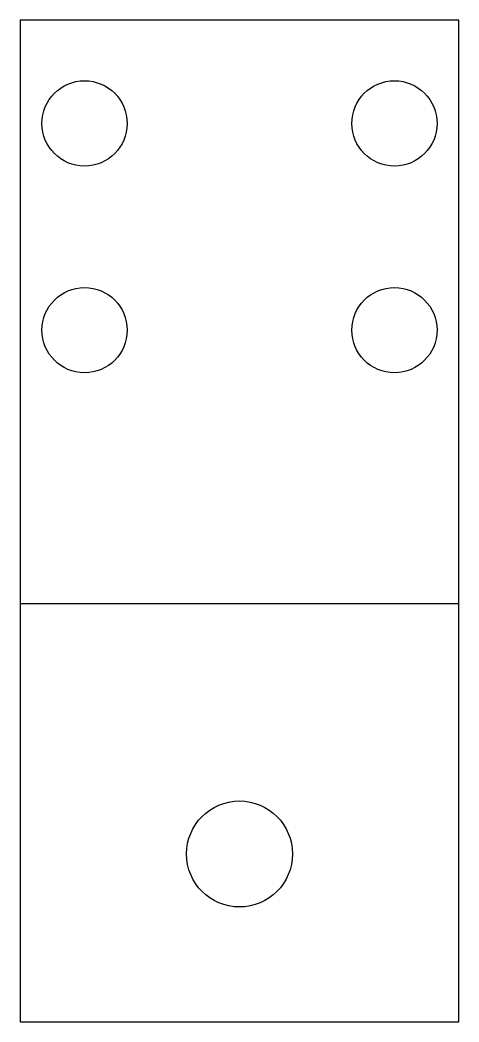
# Model space of a CAD drawing. Header units: millimetres. Extents: x -17 to 17, y -13 to 64.5.
import ezdxf

# ---------------------------------------------------------------- set-up
doc = ezdxf.new("R2010")
doc.units = ezdxf.units.MM
doc.layers.add('BEND', color=1, linetype='Continuous')
doc.layers.add('CUT', color=7, linetype='Continuous')

msp = doc.modelspace()

# ---------------------------------------------------------------- linework, layer by layer
at = {"layer": 'BEND'}
msp.add_line((17, 19.367), (-17, 19.367), dxfattribs=at)
at = {"layer": 'CUT'}
for p, q in [((17, 64.535), (-17, 64.535)), ((-17, 64.535), (-17, -13)), ((17, -13), (17, 64.535)), ((-17, -13), (17, -13))]:
    msp.add_line(p, q, dxfattribs=at)
for centre, radius in [((-12, 56.535), 3.3), ((12, 56.535), 3.3), ((-12, 40.535), 3.3), ((12, 40.535), 3.3), ((0, 0), 4.1)]:
    msp.add_circle(centre, radius, dxfattribs=at)

doc.saveas('drawing.dxf')
